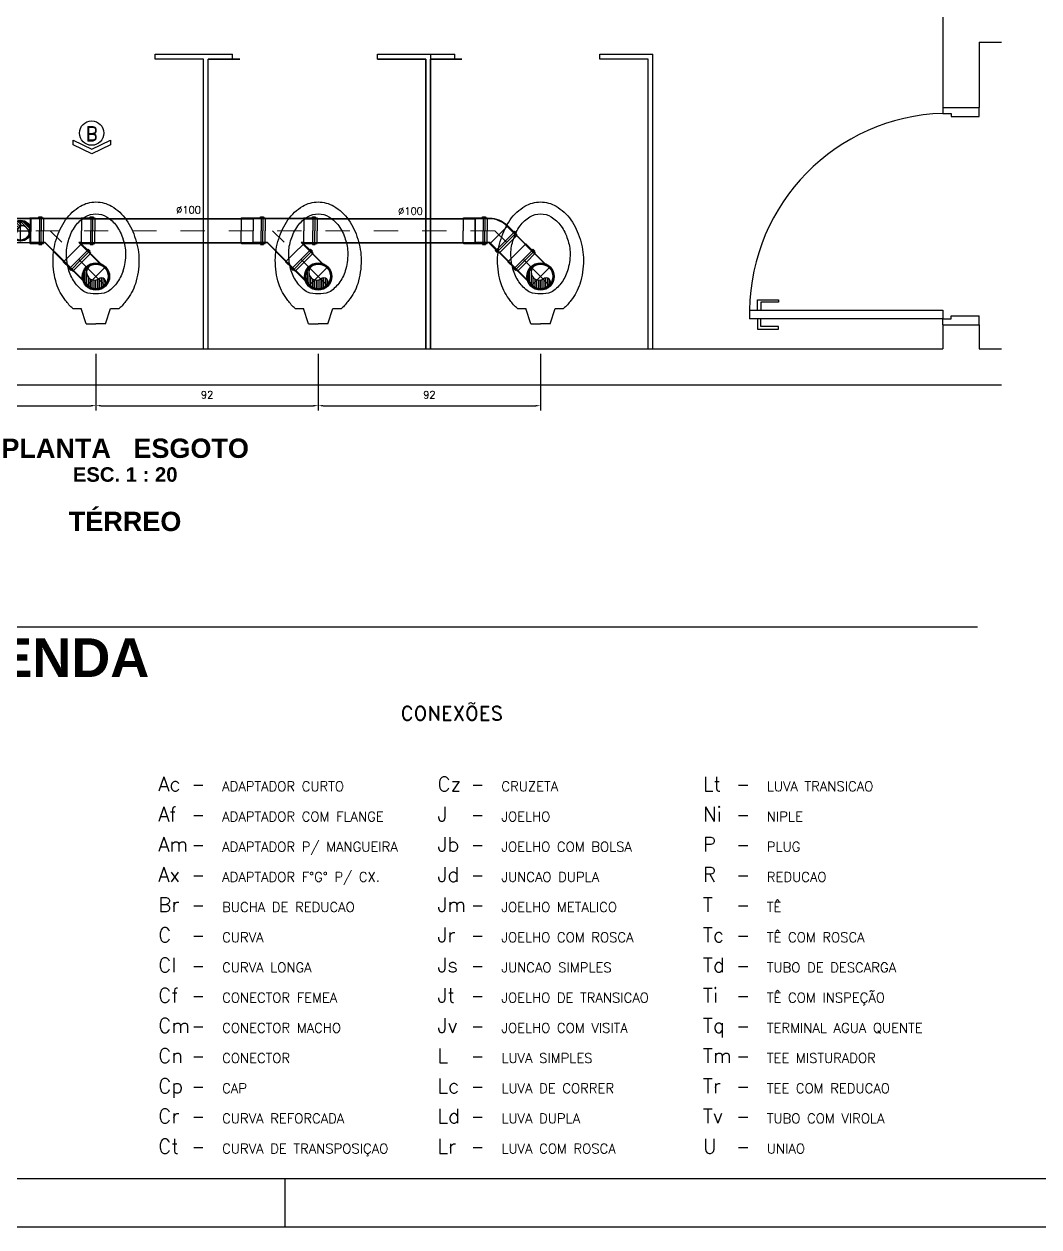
# Model space of a CAD drawing. Header units: millimetres. Extents: x -2485 to 3289, y -257 to 1952.
# Drawn here: x 40.072 to 44.273, y 30.066 to 35.047 of the extents above; entities that cross this region are included whole.
import ezdxf
from ezdxf.enums import TextEntityAlignment as Align

# ---------------------------------------------------------------- set-up
doc = ezdxf.new("R2010")
doc.units = ezdxf.units.MM
doc.header["$LTSCALE"] = 0.3
doc.linetypes.add('CONTINUO', pattern=[0])
doc.linetypes.add('HID', pattern=[0.37, 0.07, -0.1, 0.03, -0.1, 0.07])
for name, color, linetype in [('PAREDE', 7, 'CONTINUO'), ('SAN', 11, 'Continuous'), ('TEX', 11, 'Continuous'), ('TEXTO', 3, 'Continuous'), ('TUB', 1, 'Continuous'), ('VISTAS', 1, 'Continuous')]:
    doc.layers.add(name, color=color, linetype=linetype)
doc.layers.add('PROJETO ESGOTO', color=1, linetype='HID', lineweight=15)
doc.styles.add('ROMAND', font='romand')
doc.styles.add('ROMANS', font='romans.shx', dxfattribs={"height": 0.03})
doc.styles.add('SANSSERIFBOLD', font='sasb____.pfb')
doc.dimstyles.new('20', dxfattribs={"dimtxt": 0.03, "dimasz": 0.02, "dimexe": 0.02, "dimexo": 0.02, "dimgap": 0.03, "dimtad": 1, "dimdec": 3, "dimlfac": 100, "dimdsep": 46, "dimtxsty": 'ROMANS', "dimcen": 0.02, "dimclrd": 11, "dimclre": 11, "dimclrt": 3, "dimadec": 0, "dimazin": 0, "dimtfac": 3.333333, "dimtdec": 3, "dimtix": 1, "dimtmove": 2, "dimatfit": 3, "dimfxl": 0, "dimtolj": 1, "dimarcsym": 0})

# ---------------------------------------------------------------- blocks, each defined once
blk = doc.blocks.new('vs')
at = {"layer": 'SAN'}
for p, q in [((0.1033, 0.04), (0.1669, 0.0608)), ((0.1669, 0.0608), (0.1669, 0.0956)), ((0.1033, 0.04), (0.1033, 0)), ((0.1033, -0.04), (0.1033, 0)), ((0.1033, -0.04), (0.1669, -0.0608)), ((0.1669, -0.0956), (0.1669, -0.0608))]:
    blk.add_line(p, q, dxfattribs=at)
for centre, radius, start, end in [((0.3376, -0.0421), 0.2164, 108.2402, 129.1699), ((0.3668, -0.1583), 0.336, 90.0033, 106.7766), ((0.3667, -0.102), 0.2798, 71.601, 89.9864), ((0.3805, -0.0938), 0.2678, 55.0356, 73.8462), ((0.3142, -0.0363), 0.1977, 124.9644, 138.1402), ((0.3733, -0.0455), 0.1653, 107.7554, 128.0493), ((0.3947, -0.1284), 0.2508, 90, 106.6532), ((0.3946, -0.0506), 0.173, 69.9171, 89.9758), ((0.401, -0.0653), 0.185, 54.1651, 73.3468), ((0.4207, -0.0363), 0.1977, 30.64, 55.0356), ((0.3508, -0.0253), 0.1357, 125.8349, 149.1749), ((0.4299, -0.0253), 0.1357, 30.8251, 54.1651), ((0.482, 0), 0.1264, 0, 30.64), ((0.3797, 0), 0.152, 163.0933, 196.9067), ((0.4772, 0), 0.0821, 327.4372, 32.5628), ((0.482, 0), 0.1264, 329.36, 0), ((0.3508, 0.0253), 0.1357, 210.8251, 234.1651), ((0.4299, 0.0253), 0.1357, 305.8349, 329.1749), ((0.3142, 0.0363), 0.1977, 221.8598, 235.0356), ((0.3733, 0.0455), 0.1653, 231.9507, 252.2446), ((0.401, 0.0653), 0.185, 286.6532, 305.8349), ((0.4207, 0.0363), 0.1977, 304.9644, 329.36), ((0.3376, 0.0421), 0.2164, 230.8301, 251.7598), ((0.3947, 0.1284), 0.2508, 253.3468, 270), ((0.3946, 0.0506), 0.173, 270.0242, 290.0829), ((0.3805, 0.0938), 0.2678, 286.1538, 304.9644), ((0.3668, 0.1583), 0.336, 253.2234, 269.9967), ((0.3667, 0.102), 0.2798, 270.0136, 288.399)]:
    blk.add_arc(centre, radius, start, end, dxfattribs=at)
blk = doc.blocks.new('c90c100t')
at = {"layer": 'TUB', "color": 7}
for p, q in [((0.0199, 0.0246), (-0.006, 0.0504)), ((0.0506, 0.0045), (0.0045, 0.0506)), ((-0.0247, -0.0156), (-0.0499, 0.0095)), ((-0.019, -0.0108), (-0.0476, 0.0178)), ((-0.0157, -0.0035), (-0.0442, 0.025)), ((-0.0136, 0.0051), (-0.0399, 0.0314)), ((-0.0097, 0.0118), (-0.0349, 0.0369)), ((-0.0045, 0.0172), (-0.029, 0.0417)), ((0.0019, 0.0214), (-0.0223, 0.0456)), ((0.0098, 0.0241), (-0.0147, 0.0486)), ((0.0474, 0.0183), (0.0183, 0.0474)), ((-0.0332, -0.0177), (-0.0508, -0.0002))]:
    blk.add_line(p, q, dxfattribs=at)
at = {"layer": 'TUB', "color": 1, "linetype": 'Continuous'}
for p, q in [((0, 0.0566), (0, -0.0566)), ((-0.0566, 0), (0.0566, 0))]:
    blk.add_line(p, q, dxfattribs=at)
at = {"layer": 'TUB', "color": 4}
for p, q in [((0.025, 0.0508), (0.1332, 0.0508)), ((0.0283, 0.049), (0.138, 0.049)), ((0.0283, -0.049), (0.138, -0.049)), ((0.025, -0.0508), (0.1332, -0.0508))]:
    blk.add_line(p, q, dxfattribs=at)
at = {"layer": 'TUB', "color": 3}
for p, q in [((0.138, 0.0497), (0.1332, 0.0508)), ((0.138, 0.0497), (0.138, 0.049)), ((0.138, -0.0497), (0.1332, -0.0508)), ((0.138, -0.0497), (0.138, -0.049))]:
    blk.add_line(p, q, dxfattribs=at)
at = {"layer": 'TUB', "color": 3, "linetype": 'Continuous'}
for p in [(0.138, 0.049), (0.138, -0.049)]:
    blk.add_line(p, (0.138, 0), dxfattribs=at)
at = {"layer": 'TUB', "color": 4}
for radius in [0.0566, 0.0526, 0.0508]:
    blk.add_circle((0, 0), radius, dxfattribs=at)
for centre, radius, start, end in [((-0.0331, 0), 0.0177, 180, 0), ((0.0164, -0.008), 0.0327, 344.7642, 165.8659)]:
    blk.add_arc(centre, radius, start, end, dxfattribs=at)
blk = doc.blocks.new('j45e100d')
at = {"layer": 'TUB', "color": 4}
for p, q in [((0.0211, 0.0508), (0.0229, 0.0526)), ((0.0218, 0.049), (0.0236, 0.0508)), ((0.0229, 0.0526), (0.0594, 0.0526)), ((0.0236, 0.0508), (0.0612, 0.0508)), ((0.0594, 0.0566), (0.071, 0.0566)), ((0.0594, 0.0526), (0.0594, 0.0566)), ((0.0612, 0.0508), (0.0612, 0.0548)), ((0.0612, 0.0548), (0.0692, 0.0548)), ((0.0692, 0.0548), (0.0692, 0.0508)), ((0.0692, 0.0508), (0.0786, 0.0508)), ((0.071, 0.0566), (0.071, 0.0526)), ((0.071, 0.0526), (0.0786, 0.0526)), ((-0.0495, 0.0198), (-0.092, -0.0227)), ((-0.0508, 0.021), (-0.0898, -0.018)), ((0.0211, -0.0482), (-0.0227, -0.092)), ((0.0211, -0.0482), (0.0236, -0.0508)), ((0.021, -0.0508), (-0.018, -0.0898)), ((0.0211, -0.0508), (0.0229, -0.0526)), ((0.0229, -0.0526), (0.0594, -0.0526)), ((0.0236, -0.0508), (0.0612, -0.0508)), ((0.0594, -0.0526), (0.0594, -0.0566)), ((0.0594, -0.0566), (0.071, -0.0566)), ((0.0612, -0.0508), (0.0612, -0.0548)), ((0.0612, -0.0548), (0.0692, -0.0548)), ((0.0692, -0.0548), (0.0692, -0.0508)), ((0.0692, -0.0508), (0.0786, -0.0508)), ((0.071, -0.0566), (0.071, -0.0526)), ((0.071, -0.0526), (0.0786, -0.0526))]:
    blk.add_line(p, q, dxfattribs=at)
at = {"layer": 'TUB', "color": 3}
for p, q in [((0.0236, 0.0508), (0.0236, 0)), ((0.0612, 0.0508), (0.0612, 0)), ((0.0692, 0.0508), (0.0692, 0)), ((0.0786, 0.0526), (0.0786, 0)), ((0.0612, -0.0508), (0.0612, 0)), ((0.0692, -0.0508), (0.0692, 0)), ((-0.0924, -0.0222), (-0.0898, -0.018)), ((-0.0924, -0.0222), (-0.092, -0.0227)), ((0.0236, -0.0508), (0.0236, 0)), ((0.0786, -0.0526), (0.0786, 0)), ((-0.0222, -0.0924), (-0.0227, -0.092)), ((-0.0222, -0.0924), (-0.018, -0.0898))]:
    blk.add_line(p, q, dxfattribs=at)
at = {"layer": 'TUB', "color": 3, "linetype": 'Continuous'}
for q in [(-0.092, -0.0227), (-0.0227, -0.092)]:
    blk.add_line((-0.0573, -0.0573), q, dxfattribs=at)
at = {"layer": 'TUB', "color": 4}
for radius, start in [(0.1016, 89.9693), (0.0998, 89.5425)]:
    blk.add_arc((0.021, -0.0508), radius, start, 135, dxfattribs=at)
blk = doc.blocks.new('JS100D')
at = {"layer": 'TUB', "color": 3}
for p, q in [((-0.08, 0.049), (-0.0779, 0.0508)), ((0.13, 0.0508), (0.13, 0)), ((0.1676, 0.0508), (0.1676, 0)), ((0.1756, 0.0508), (0.1756, 0)), ((0.185, 0.0526), (0.185, 0)), ((0.13, -0.0508), (0.13, 0)), ((0.1676, -0.0508), (0.1676, 0)), ((0.1756, -0.0508), (0.1756, 0)), ((0.185, -0.0526), (0.185, 0)), ((-0.08, -0.049), (-0.0779, -0.0508)), ((0.056, -0.1278), (0.0919, -0.0919)), ((0.1278, -0.056), (0.0919, -0.0919)), ((0.1544, -0.0826), (0.1185, -0.1185)), ((0.1601, -0.0882), (0.1242, -0.1242)), ((0.168, -0.0936), (0.1308, -0.1308)), ((0.0826, -0.1544), (0.1185, -0.1185)), ((0.0882, -0.1601), (0.1242, -0.1242)), ((0.0936, -0.168), (0.1308, -0.1308))]:
    blk.add_line(p, q, dxfattribs=at)
at = {"layer": 'TUB', "color": 4}
for p, q in [((0, 0.0508), (-0.0779, 0.0508)), ((0.1275, 0.0508), (0, 0.0508)), ((0.1275, 0.0508), (0.1293, 0.0526)), ((0.1282, 0.049), (0.13, 0.0508)), ((0.1293, 0.0526), (0.1658, 0.0526)), ((0.13, 0.0508), (0.1676, 0.0508)), ((0.1658, 0.0566), (0.1774, 0.0566)), ((0.1658, 0.0526), (0.1658, 0.0566)), ((0.1676, 0.0508), (0.1676, 0.0548)), ((0.1676, 0.0548), (0.1756, 0.0548)), ((0.1756, 0.0548), (0.1756, 0.0508)), ((0.1756, 0.0508), (0.185, 0.0508)), ((0.1774, 0.0566), (0.1774, 0.0526)), ((0.1774, 0.0526), (0.185, 0.0526)), ((0, 0.049), (-0.08, 0.049)), ((0.1282, 0.049), (0, 0.049)), ((-0.0203, -0.049), (-0.08, -0.049)), ((-0.0203, -0.049), (0.056, -0.1253)), ((0.1183, -0.049), (0.1253, -0.056)), ((0.1282, -0.049), (0.1183, -0.049)), ((0.1282, -0.049), (0.13, -0.0508)), ((-0.021, -0.0508), (-0.0779, -0.0508)), ((-0.021, -0.0508), (0.0542, -0.126)), ((0.1226, -0.0508), (0.126, -0.0542)), ((0.1275, -0.0508), (0.1226, -0.0508)), ((0.1253, -0.056), (0.1278, -0.056)), ((0.126, -0.0542), (0.1286, -0.0542)), ((0.1275, -0.0508), (0.1293, -0.0526)), ((0.1278, -0.056), (0.1544, -0.0826)), ((0.1286, -0.0542), (0.1544, -0.08)), ((0.1293, -0.0526), (0.1658, -0.0526)), ((0.13, -0.0508), (0.1676, -0.0508)), ((0.1544, -0.08), (0.1573, -0.0772)), ((0.1544, -0.0826), (0.1573, -0.0798)), ((0.1573, -0.0772), (0.1655, -0.0854)), ((0.1573, -0.0798), (0.1629, -0.0854)), ((0.1629, -0.0854), (0.1601, -0.0882)), ((0.1601, -0.0882), (0.1667, -0.0949)), ((0.1655, -0.0854), (0.1626, -0.0882)), ((0.1626, -0.0882), (0.168, -0.0936)), ((0.1658, -0.0526), (0.1658, -0.0566)), ((0.1658, -0.0566), (0.1774, -0.0566)), ((0.1676, -0.0508), (0.1676, -0.0548)), ((0.1676, -0.0548), (0.1756, -0.0548)), ((0.1756, -0.0548), (0.1756, -0.0508)), ((0.1756, -0.0508), (0.185, -0.0508)), ((0.1774, -0.0566), (0.1774, -0.0526)), ((0.1774, -0.0526), (0.185, -0.0526)), ((0.0542, -0.126), (0.0542, -0.1286)), ((0.0542, -0.1286), (0.08, -0.1544)), ((0.056, -0.1253), (0.056, -0.1278)), ((0.056, -0.1278), (0.0826, -0.1544)), ((0.08, -0.1544), (0.0772, -0.1573)), ((0.0772, -0.1573), (0.0854, -0.1655)), ((0.0826, -0.1544), (0.0798, -0.1573)), ((0.0798, -0.1573), (0.0854, -0.1629)), ((0.0854, -0.1629), (0.0882, -0.1601)), ((0.0854, -0.1655), (0.0882, -0.1626)), ((0.0882, -0.1601), (0.0949, -0.1667)), ((0.0882, -0.1626), (0.0936, -0.168))]:
    blk.add_line(p, q, dxfattribs=at)
at = {"layer": 'TUB', "color": 3, "linetype": 'Continuous'}
for p in [(-0.08, 0.049), (-0.08, -0.049)]:
    blk.add_line(p, (-0.08, 0), dxfattribs=at)
blk = doc.blocks.new('l100')
at = {"layer": 'TUB', "color": 4}
for p, q in [((-0.049, 0.0518), (-0.0475, 0.0526)), ((0, 0.0508), (-0.049, 0.0508)), ((-0.0475, 0.0526), (0.0308, 0.0526)), ((0, 0.0508), (0.0326, 0.0508)), ((0.0308, 0.0566), (0.0424, 0.0566)), ((0.0308, 0.0526), (0.0308, 0.0566)), ((0.0326, 0.0548), (0.0406, 0.0548)), ((0.0326, 0.0508), (0.0326, 0.0548)), ((0.0406, 0.0548), (0.0406, 0.0508)), ((0.0406, 0.0508), (0.05, 0.0508)), ((0.0424, 0.0566), (0.0424, 0.0526)), ((0.0424, 0.0526), (0.05, 0.0526)), ((0, -0.0508), (-0.049, -0.0508)), ((-0.049, -0.0518), (-0.0475, -0.0526)), ((-0.0475, -0.0526), (0.0308, -0.0526)), ((0, -0.0508), (0.0326, -0.0508)), ((0.0308, -0.0526), (0.0308, -0.0566)), ((0.0308, -0.0566), (0.0424, -0.0566)), ((0.0326, -0.0508), (0.0326, -0.0548)), ((0.0326, -0.0548), (0.0406, -0.0548)), ((0.0406, -0.0508), (0.05, -0.0508)), ((0.0406, -0.0548), (0.0406, -0.0508)), ((0.0424, -0.0526), (0.05, -0.0526)), ((0.0424, -0.0566), (0.0424, -0.0526))]:
    blk.add_line(p, q, dxfattribs=at)
at = {"layer": 'TUB', "color": 3}
for p, q in [((-0.049, 0.0518), (-0.049, 0)), ((0, 0.0508), (0, 0)), ((0.0326, 0.0508), (0.0326, 0)), ((0.0406, 0.0508), (0.0406, 0)), ((0.05, 0.0526), (0.05, 0)), ((-0.049, -0.0518), (-0.049, 0)), ((0, -0.0508), (0, 0)), ((0.0326, -0.0508), (0.0326, 0)), ((0.0406, -0.0508), (0.0406, 0)), ((0.05, -0.0526), (0.05, 0))]:
    blk.add_line(p, q, dxfattribs=at)
blk = doc.blocks.new('TS100X75T')
at = {"layer": 'TUB', "color": 3}
for p, q in [((0, 0.0497), (0.0048, 0.0508)), ((0.158, 0.0508), (0.158, 0.0144)), ((0.1956, 0.0508), (0.1956, 0)), ((0.2036, 0.0508), (0.2036, 0)), ((0.213, 0.0526), (0.213, 0)), ((0, 0.0497), (0, 0.049)), ((0.158, 0.0377), (0.158, 0.0144)), ((0.2036, -0.0508), (0.2036, 0)), ((0, -0.0497), (0, -0.049)), ((0, -0.0497), (0.0048, -0.0508)), ((0.158, -0.0508), (0.158, -0.0144)), ((0.158, -0.0378), (0.158, -0.0144)), ((0.1956, -0.0508), (0.1956, 0)), ((0.213, -0.0526), (0.213, 0))]:
    blk.add_line(p, q, dxfattribs=at)
at = {"layer": 'TUB', "color": 4}
for p, q in [((0.1555, 0.0508), (0.0048, 0.0508)), ((0.1555, 0.0508), (0.1573, 0.0526)), ((0.1562, 0.049), (0.158, 0.0508)), ((0.1573, 0.0526), (0.1938, 0.0526)), ((0.158, 0.0508), (0.1956, 0.0508)), ((0.1938, 0.0566), (0.2054, 0.0566)), ((0.1938, 0.0526), (0.1938, 0.0566)), ((0.1956, 0.0548), (0.2036, 0.0548)), ((0.1956, 0.0508), (0.1956, 0.0548)), ((0.2036, 0.0548), (0.2036, 0.0508)), ((0.2036, 0.0508), (0.213, 0.0508)), ((0.2054, 0.0566), (0.2054, 0.0526)), ((0.2054, 0.0526), (0.213, 0.0526)), ((0.1562, 0.049), (0, 0.049)), ((0, -0.049), (0.1562, -0.049)), ((0.1562, -0.049), (0.158, -0.0508)), ((0.1555, -0.0508), (0.0048, -0.0508)), ((0.1555, -0.0508), (0.1573, -0.0526)), ((0.1573, -0.0526), (0.1938, -0.0526)), ((0.158, -0.0508), (0.1956, -0.0508)), ((0.1938, -0.0526), (0.1938, -0.0566)), ((0.1938, -0.0566), (0.2054, -0.0566)), ((0.1956, -0.0508), (0.1956, -0.0548)), ((0.1956, -0.0548), (0.2036, -0.0548)), ((0.2036, -0.0548), (0.2036, -0.0508)), ((0.2036, -0.0508), (0.213, -0.0508)), ((0.2054, -0.0566), (0.2054, -0.0526)), ((0.2054, -0.0526), (0.213, -0.0526))]:
    blk.add_line(p, q, dxfattribs=at)
at = {"layer": 'TUB', "color": 3, "linetype": 'Continuous'}
for q in [(0, 0.049), (0, -0.049)]:
    blk.add_line((0, 0), q, dxfattribs=at)
at = {"layer": 'TUB', "color": 7}
for p, q in [((0.0805, 0), (0.0783, 0.0021)), ((0.0911, 0), (0.0799, 0.0112)), ((0.1017, 0), (0.083, 0.0186)), ((0.106, 0.0063), (0.0873, 0.0249)), ((0.1098, 0.0131), (0.0927, 0.0302)), ((0.1156, 0.0179), (0.0991, 0.0344)), ((0.117, 0.0271), (0.1067, 0.0374)), ((0.117, 0.0377), (0.116, 0.0387)), ((0.1379, 0.0168), (0.117, 0.0377)), ((0.1236, 0.0205), (0.117, 0.0271)), ((0.1541, 0.0112), (0.1282, 0.0371)), ((0.1547, 0), (0.1492, 0.0055)), ((0.0937, -0.0132), (0.0805, 0)), ((0.1008, -0.0098), (0.0911, 0)), ((0.1047, -0.003), (0.1017, 0)), ((0.1557, -0.001), (0.1547, 0))]:
    blk.add_line(p, q, dxfattribs=at)
at = {"layer": 'TUB', "color": 1, "linetype": 'Continuous'}
for p, q in [((0.117, -0.0442), (0.117, 0.0441)), ((0.0729, 0), (0.1612, 0))]:
    blk.add_line(p, q, dxfattribs=at)
at = {"layer": 'TUB', "color": 4}
for radius in [0.0435, 0.0394, 0.0387]:
    blk.add_circle((0.117, 0), radius, dxfattribs=at)
for centre, radius, start, end in [((0.1256, 0), 0.0206, 68.9015, 180), ((0.1213, -0.0111), 0.0324, 357.8255, 68.9015), ((0.0917, 0), 0.0134, 180, 0)]:
    blk.add_arc(centre, radius, start, end, dxfattribs=at)
blk = doc.blocks.new('PE')
at = {"layer": 'TEX', "color": 9, "linetype": 'Continuous', "style": 'SANSSERIFBOLD'}
blk.add_text('PLANTA   ESGOTO', height=0.08, dxfattribs=at).set_placement((-0.0178, 0.1183), align=Align.CENTER)
at = {"layer": 'TEX', "color": 3, "linetype": 'Continuous', "style": 'SANSSERIFBOLD'}
blk.add_text('ESC. 1 : 20', height=0.06, dxfattribs=at).set_placement((-0.0178, 0.0196), align=Align.CENTER)
blk = doc.blocks.new('*D109')
at = {"layer": 'TEXTO', "color": 11, "lineweight": -2}
for p, q in [((40.3698, 33.6817), (40.3698, 33.4466)), ((39.4698, 33.4666), (40.3498, 33.4666))]:
    blk.add_line(p, q, dxfattribs=at)
at = {"layer": 'TEXTO', "color": 11}
for points in [[(39.4698, 33.4699), (39.4698, 33.4632), (39.4498, 33.4666)], [(40.3498, 33.4699), (40.3498, 33.4632), (40.3698, 33.4666)]]:
    blk.add_solid(points, dxfattribs=at)
at = {"layer": 'TEXTO', "color": 3, "insert": (39.9098, 33.5116), "char_height": 0.03, "attachment_point": 5, "style": 'ROMANS'}
blk.add_mtext('\\A1;92', dxfattribs=at)
blk = doc.blocks.new('*D110')
at = {"layer": 'TEXTO', "color": 11, "lineweight": -2}
for p, q in [((41.2898, 33.6817), (41.2898, 33.4466)), ((40.3898, 33.4666), (41.2698, 33.4666))]:
    blk.add_line(p, q, dxfattribs=at)
at = {"layer": 'TEXTO', "color": 11}
for points in [[(40.3898, 33.4699), (40.3898, 33.4632), (40.3698, 33.4666)], [(41.2698, 33.4699), (41.2698, 33.4632), (41.2898, 33.4666)]]:
    blk.add_solid(points, dxfattribs=at)
at = {"layer": 'TEXTO', "color": 3, "insert": (40.8298, 33.5116), "char_height": 0.03, "attachment_point": 5, "style": 'ROMANS'}
blk.add_mtext('\\A1;92', dxfattribs=at)
blk = doc.blocks.new('*D111')
at = {"layer": 'TEXTO', "color": 11, "lineweight": -2}
for p, q in [((42.2098, 33.6817), (42.2098, 33.4466)), ((41.3098, 33.4666), (42.1898, 33.4666))]:
    blk.add_line(p, q, dxfattribs=at)
at = {"layer": 'TEXTO', "color": 11}
for points in [[(41.3098, 33.4699), (41.3098, 33.4632), (41.2898, 33.4666)], [(42.1898, 33.4699), (42.1898, 33.4632), (42.2098, 33.4666)]]:
    blk.add_solid(points, dxfattribs=at)
at = {"layer": 'TEXTO', "color": 3, "insert": (41.7498, 33.5116), "char_height": 0.03, "attachment_point": 5, "style": 'ROMANS'}
blk.add_mtext('\\A1;92', dxfattribs=at)
blk = doc.blocks.new('100')
at = {"layer": 'TEX', "color": 9, "style": 'ROMANS'}
blk.add_text('%%c100', height=0.03, dxfattribs=at).set_placement((0, 0))
blk = doc.blocks.new('IND4')
at = {"layer": 'TEX', "color": 5}
blk.add_lwpolyline([(0.0006, -0.0672), (0.0778, -0.0286), (0.0778, -0.0479), (0.0006, -0.0865), (-0.0767, -0.0479), (-0.0767, -0.0286)], close=True, dxfattribs=at)
blk.add_circle((0, 0), 0.0503, dxfattribs=at)
at = {"layer": 'TEX', "style": 'ROMAND'}
blk.add_attdef('LETRA', text='', height=0.06, dxfattribs=at).set_placement((0, -0.0328), align=Align.CENTER)
blk = doc.blocks.new('LEGENDA')
at = {"color": 8}
blk.add_line((-0.014, 2.7852), (7.986, 2.7852), dxfattribs=at)
at = {"layer": 'TEX', "color": 10}
for p, q in [((0.3069, 2.129), (0.3444, 2.129)), ((1.6116, 2.129), (1.649, 2.129)), ((2.9391, 2.129), (2.9765, 2.129)), ((4.7433, 2.129), (4.7807, 2.129)), ((5.8992, 2.129), (5.9366, 2.129)), ((6.9978, 2.129), (7.0352, 2.129)), ((0.3069, 2.004), (0.3444, 2.004)), ((1.6116, 2.004), (1.649, 2.004)), ((2.9391, 2.004), (2.9765, 2.004)), ((4.7433, 2.004), (4.7807, 2.004)), ((5.8992, 2.004), (5.9366, 2.004)), ((6.9978, 2.004), (7.0352, 2.004)), ((0.3069, 1.879), (0.3444, 1.879)), ((1.6116, 1.879), (1.649, 1.879)), ((2.9391, 1.879), (2.9765, 1.879)), ((4.7433, 1.879), (4.7807, 1.879)), ((5.8992, 1.879), (5.9366, 1.879)), ((6.9978, 1.879), (7.0352, 1.879)), ((0.3069, 1.754), (0.3444, 1.754)), ((1.6116, 1.754), (1.649, 1.754)), ((2.9391, 1.754), (2.9765, 1.754)), ((4.7433, 1.754), (4.7807, 1.754)), ((5.8992, 1.754), (5.9366, 1.754)), ((6.9978, 1.754), (7.0352, 1.754)), ((0.3069, 1.629), (0.3444, 1.629)), ((1.6116, 1.629), (1.649, 1.629)), ((2.9391, 1.629), (2.9765, 1.629)), ((4.7433, 1.629), (4.7807, 1.629)), ((5.8992, 1.629), (5.9366, 1.629)), ((6.9978, 1.629), (7.0352, 1.629)), ((0.3069, 1.504), (0.3444, 1.504)), ((1.6116, 1.504), (1.649, 1.504)), ((2.9391, 1.504), (2.9765, 1.504)), ((4.7433, 1.504), (4.7807, 1.504)), ((5.8992, 1.504), (5.9366, 1.504)), ((6.9978, 1.504), (7.0352, 1.504)), ((0.3069, 1.379), (0.3444, 1.379)), ((1.6116, 1.379), (1.649, 1.379)), ((2.9391, 1.379), (2.9765, 1.379)), ((4.7433, 1.379), (4.7807, 1.379)), ((5.8992, 1.379), (5.9366, 1.379)), ((6.9978, 1.379), (7.0352, 1.379)), ((0.3069, 1.254), (0.3444, 1.254)), ((1.6116, 1.254), (1.649, 1.254)), ((2.9391, 1.254), (2.9765, 1.254)), ((4.7433, 1.254), (4.7807, 1.254)), ((4.7433, 1.254), (4.7807, 1.254)), ((5.8992, 1.254), (5.9366, 1.254)), ((6.9978, 1.254), (7.0352, 1.254)), ((0.3069, 1.129), (0.3444, 1.129)), ((0.3069, 1.129), (0.3444, 1.129)), ((1.6116, 1.129), (1.649, 1.129)), ((1.6116, 1.129), (1.649, 1.129)), ((2.9391, 1.129), (2.9765, 1.129)), ((4.7433, 1.129), (4.7807, 1.129)), ((5.8992, 1.129), (5.9366, 1.129)), ((6.9978, 1.129), (7.0352, 1.129)), ((0.3069, 1.004), (0.3444, 1.004)), ((1.6116, 1.004), (1.649, 1.004)), ((2.9391, 1.004), (2.9765, 1.004)), ((4.7433, 1.004), (4.7807, 1.004)), ((5.8992, 1.004), (5.9366, 1.004)), ((6.9978, 1.004), (7.0352, 1.004)), ((0.3069, 0.879), (0.3444, 0.879)), ((1.6116, 0.879), (1.649, 0.879)), ((2.9391, 0.879), (2.9765, 0.879)), ((4.7433, 0.879), (4.7807, 0.879)), ((5.8992, 0.879), (5.9366, 0.879)), ((6.9978, 0.879), (7.0352, 0.879)), ((0.3069, 0.754), (0.3444, 0.754)), ((1.6116, 0.754), (1.649, 0.754)), ((2.9391, 0.754), (2.9765, 0.754)), ((2.9391, 0.754), (2.9765, 0.754)), ((4.7433, 0.754), (4.7807, 0.754)), ((5.8992, 0.754), (5.9366, 0.754)), ((6.9978, 0.754), (7.0352, 0.754)), ((0.3069, 0.629), (0.3444, 0.629)), ((4.7433, 0.629), (4.7807, 0.629)), ((5.8992, 0.629), (5.9366, 0.629)), ((6.9978, 0.629), (7.0352, 0.629))]:
    blk.add_line(p, q, dxfattribs=at)
at = {"layer": 'TEX', "color": 9}
blk.add_line((0, 0.5), (8, 0.5), dxfattribs=at)
at = {"color": 13, "style": 'SANSSERIFBOLD'}
blk.add_text('LEGENDA', height=0.16, dxfattribs=at).set_placement((4.012, 2.5773), align=Align.CENTER)
at = {"layer": 'TEX', "color": 13, "style": 'ROMAND'}
for s, p in [('APARELHOS E PECAS', (1.57, 2.3968)), ('CONEXÕES', (5.5983, 2.3968))]:
    blk.add_text(s, height=0.06, dxfattribs=at).set_placement(p)
at = {"layer": 'TEX', "color": 9}
for s, height, style, p in [('AC', 0.06, 'ROMAND', (0.1591, 2.1043)), ('AQUECEDOR CENTRAL', 0.04, 'ROMANS', (0.4237, 2.1043)), ('CV', 0.06, 'ROMAND', (1.4637, 2.1043)), ('COLUNA DE VENTILACAO', 0.04, 'ROMANS', (1.7283, 2.1043)), ('RG', 0.06, 'ROMAND', (2.7912, 2.1043)), ('REGISTRO DE GAVETA', 0.04, 'ROMANS', (3.0559, 2.1043)), ('Ac', 0.06, 'ROMANS', (4.5954, 2.1043)), ('ADAPTADOR CURTO', 0.04, 'ROMANS', (4.8601, 2.1043)), ('Cz', 0.06, 'ROMANS', (5.7513, 2.1043)), ('CRUZETA', 0.04, 'ROMANS', (6.0159, 2.1043)), ('Lt', 0.06, 'ROMANS', (6.8499, 2.1043)), ('LUVA TRANSICAO', 0.04, 'ROMANS', (7.1146, 2.1043)), ('Ni', 0.06, 'ROMANS', (6.8499, 1.9793)), ('AF', 0.06, 'ROMAND', (0.1591, 1.9793)), ('COLUNA DE AGUA FRIA', 0.04, 'ROMANS', (0.4237, 1.9793)), ('DH', 0.06, 'ROMAND', (1.4637, 1.9793)), ('DUCHA MANUAL', 0.04, 'ROMANS', (1.7283, 1.9793)), ('RP', 0.06, 'ROMAND', (2.7912, 1.9793)), ('REGISTRO DE PRESSAO', 0.04, 'ROMANS', (3.0559, 1.9793)), ('Af', 0.06, 'ROMANS', (4.5954, 1.9793)), ('ADAPTADOR COM FLANGE', 0.04, 'ROMANS', (4.8601, 1.9793)), ('J', 0.06, 'ROMANS', (5.7513, 1.9793)), ('JOELHO', 0.04, 'ROMANS', (6.0159, 1.9793)), ('NIPLE', 0.04, 'ROMANS', (7.1146, 1.9793)), ('AP', 0.06, 'ROMAND', (0.1591, 1.8543)), ('TUBO DE QUEDA PLUVIAL', 0.04, 'ROMANS', (0.4237, 1.8543)), ('FI', 0.06, 'ROMAND', (1.4637, 1.8543)), ('FILTRO', 0.04, 'ROMANS', (1.7283, 1.8543)), ('RS', 0.06, 'ROMAND', (2.7912, 1.8543)), ('RALO SIFONADO', 0.04, 'ROMANS', (3.0559, 1.8543)), ('Am', 0.06, 'ROMANS', (4.5954, 1.8543)), ('ADAPTADOR P/ MANGUEIRA', 0.04, 'ROMANS', (4.8601, 1.8543)), ('Jb', 0.06, 'ROMANS', (5.7513, 1.8543)), ('JOELHO COM BOLSA', 0.04, 'ROMANS', (6.0159, 1.8543)), ('P', 0.06, 'ROMANS', (6.8499, 1.8543)), ('PLUG', 0.04, 'ROMANS', (7.1146, 1.8543)), ('AQ', 0.06, 'ROMAND', (0.1591, 1.7293)), ('COLUNA DE AGUA QUENTE', 0.04, 'ROMANS', (0.4237, 1.7293)), ('FP', 0.06, 'ROMAND', (1.4637, 1.7293)), ('FILTRO PISCINA', 0.04, 'ROMANS', (1.7283, 1.7293)), ('TB', 0.06, 'ROMAND', (2.7912, 1.7293)), ('TORNEIRA DE BOIA', 0.04, 'ROMANS', (3.0559, 1.7293)), ('Ax', 0.06, 'ROMANS', (4.5954, 1.7293)), ('ADAPTADOR F%%DG%%D P/ CX.', 0.04, 'ROMANS', (4.8601, 1.7293)), ('Jd', 0.06, 'ROMANS', (5.7513, 1.7293)), ('JUNCAO DUPLA', 0.04, 'ROMANS', (6.0159, 1.7293)), ('R', 0.06, 'ROMANS', (6.8499, 1.7293)), ('REDUCAO', 0.04, 'ROMANS', (7.1146, 1.7293)), ('BD', 0.06, 'ROMAND', (0.1591, 1.6043)), ('BIDE', 0.04, 'ROMANS', (0.4237, 1.6043)), ('LV', 0.06, 'ROMAND', (1.4637, 1.6043)), ('LAVATORIO', 0.04, 'ROMANS', (1.7283, 1.6043)), ('TE', 0.06, 'ROMAND', (2.7912, 1.6043)), ('TANQUE DE LAVAR ELETRICO', 0.04, 'ROMANS', (3.0559, 1.6043)), ('Br', 0.06, 'ROMANS', (4.5954, 1.6043)), ('BUCHA DE REDUCAO', 0.04, 'ROMANS', (4.8601, 1.6043)), ('Jm', 0.06, 'ROMANS', (5.7513, 1.6043)), ('JOELHO METALICO', 0.04, 'ROMANS', (6.0159, 1.6043)), ('T', 0.06, 'ROMANS', (6.8499, 1.6043)), ('TÊ', 0.04, 'ROMANS', (7.1146, 1.6043)), ('BH', 0.06, 'ROMAND', (0.1591, 1.4793)), ('BANHEIRA', 0.04, 'ROMANS', (0.4237, 1.4793)), ('MI', 0.06, 'ROMAND', (1.4637, 1.4793)), ('MICTORIO', 0.04, 'ROMANS', (1.7283, 1.4793)), ('TG', 0.06, 'ROMAND', (2.7912, 1.4793)), ('TUBO DE QUEDA GORDURA', 0.04, 'ROMANS', (3.0559, 1.4793)), ('C', 0.06, 'ROMANS', (4.5954, 1.4793)), ('CURVA', 0.04, 'ROMANS', (4.8601, 1.4793)), ('Jr', 0.06, 'ROMANS', (5.7513, 1.4793)), ('JOELHO COM ROSCA', 0.04, 'ROMANS', (6.0159, 1.4793)), ('Tc', 0.06, 'ROMANS', (6.8499, 1.4793)), ('TÊ COM ROSCA', 0.04, 'ROMANS', (7.1146, 1.4793)), ('CA', 0.06, 'ROMAND', (0.1591, 1.3543)), ('ML', 0.06, 'ROMAND', (1.4637, 1.3543)), ('TJ', 0.06, 'ROMAND', (2.7912, 1.3543)), ('Cl', 0.06, 'ROMANS', (4.5954, 1.3543)), ('Js', 0.06, 'ROMANS', (5.7513, 1.3543)), ('Td', 0.06, 'ROMANS', (6.8499, 1.3543)), ('CAIXA DE AREIA', 0.04, 'ROMANS', (0.4237, 1.3543)), ('MAQUINA LAVAR LOUCA', 0.04, 'ROMANS', (1.7283, 1.3543)), ('TORNEIRA TIPO JARDIM', 0.04, 'ROMANS', (3.0559, 1.3543)), ('CURVA LONGA', 0.04, 'ROMANS', (4.8601, 1.3543)), ('JUNCAO SIMPLES', 0.04, 'ROMANS', (6.0159, 1.3543)), ('TUBO DE DESCARGA', 0.04, 'ROMANS', (7.1146, 1.3543)), ('CD', 0.06, 'ROMAND', (0.1591, 1.2293)), ('CAIXA DE DESCARGA', 0.04, 'ROMANS', (0.4237, 1.2293)), ('MR', 0.06, 'ROMAND', (1.4637, 1.2293)), ('MAQUINA LAVAR ROUPA', 0.04, 'ROMANS', (1.7283, 1.2293)), ('TQ', 0.06, 'ROMAND', (2.7912, 1.2293)), ('TUBO DE QUEDA ESGOTO', 0.04, 'ROMANS', (3.0559, 1.2293)), ('Cf', 0.06, 'ROMANS', (4.5954, 1.2293)), ('CONECTOR FEMEA', 0.04, 'ROMANS', (4.8601, 1.2293)), ('Jt', 0.06, 'ROMANS', (5.7513, 1.2293)), ('JOELHO DE TRANSICAO', 0.04, 'ROMANS', (6.0159, 1.2293)), ('Ti', 0.06, 'ROMANS', (6.8499, 1.2293)), ('TÊ COM INSPEÇÃO', 0.04, 'ROMANS', (7.1146, 1.2293)), ('CE', 0.06, 'ROMAND', (0.1591, 1.1043)), ('PI', 0.06, 'ROMAND', (1.4637, 1.1043)), ('Tq', 0.06, 'ROMAND', (2.7912, 1.1043)), ('Cm', 0.06, 'ROMANS', (4.5954, 1.1043)), ('Jv', 0.06, 'ROMANS', (5.7513, 1.1043)), ('Tq', 0.06, 'ROMANS', (6.8499, 1.1043)), ('CAIXA PASSAGEM ESGOTO', 0.04, 'ROMANS', (0.4237, 1.1043)), ('PIA COZINHA', 0.04, 'ROMANS', (1.7283, 1.1043)), ('TANQUE', 0.04, 'ROMANS', (3.0559, 1.1043)), ('CONECTOR MACHO', 0.04, 'ROMANS', (4.8601, 1.1043)), ('JOELHO COM VISITA', 0.04, 'ROMANS', (6.0159, 1.1043)), ('TERMINAL AGUA QUENTE', 0.04, 'ROMANS', (7.1146, 1.1043)), ('CG', 0.06, 'ROMAND', (0.1591, 0.9793)), ('CAIXA GORDURA', 0.04, 'ROMANS', (0.4237, 0.9793)), ('PV', 0.06, 'ROMAND', (1.4637, 0.9793)), ('POCO VISITA', 0.04, 'ROMANS', (1.7283, 0.9793)), ('VD', 0.06, 'ROMAND', (2.7912, 0.9793)), ('VALVULA DE DESCARGA', 0.04, 'ROMANS', (3.0559, 0.9793)), ('Cn', 0.06, 'ROMANS', (4.5954, 0.9793)), ('CONECTOR', 0.04, 'ROMANS', (4.8601, 0.9793)), ('L', 0.06, 'ROMANS', (5.7513, 0.9793)), ('LUVA SIMPLES', 0.04, 'ROMANS', (6.0159, 0.9793)), ('Tm', 0.06, 'ROMANS', (6.8499, 0.9793)), ('TEE MISTURADOR', 0.04, 'ROMANS', (7.1146, 0.9793)), ('CH', 0.06, 'ROMAND', (0.1591, 0.8543)), ('RC', 0.06, 'ROMAND', (1.4637, 0.8543)), ('VP', 0.06, 'ROMAND', (2.7912, 0.8543)), ('Cp', 0.06, 'ROMANS', (4.5954, 0.8543)), ('Lc', 0.06, 'ROMANS', (5.7513, 0.8543)), ('Tr', 0.06, 'ROMANS', (6.8499, 0.8543)), ('CHUVEIRO', 0.04, 'ROMANS', (0.4237, 0.8543)), ('RALO SECO', 0.04, 'ROMANS', (1.7283, 0.8543)), ('VENTILACAO PRIMARIA', 0.04, 'ROMANS', (3.0559, 0.8543)), ('CAP', 0.04, 'ROMANS', (4.8601, 0.8543)), ('LUVA DE CORRER', 0.04, 'ROMANS', (6.0159, 0.8543)), ('TEE COM REDUCAO', 0.04, 'ROMANS', (7.1146, 0.8543)), ('CP', 0.06, 'ROMAND', (0.1591, 0.7293)), ('CAIXA PASSAGEM PLUVIAL', 0.04, 'ROMANS', (0.4237, 0.7293)), ('RE', 0.06, 'ROMAND', (1.4637, 0.7293)), ('REGISTRO DE ESFERA', 0.04, 'ROMANS', (1.7283, 0.7293)), ('VS', 0.06, 'ROMAND', (2.7912, 0.7293)), ('VASO SANITARIO', 0.04, 'ROMANS', (3.0559, 0.7293)), ('Cr', 0.06, 'ROMANS', (4.5954, 0.7293)), ('CURVA REFORCADA', 0.04, 'ROMANS', (4.8601, 0.7293)), ('Ld', 0.06, 'ROMANS', (5.7513, 0.7293)), ('LUVA DUPLA', 0.04, 'ROMANS', (6.0159, 0.7293)), ('Tv', 0.06, 'ROMANS', (6.8499, 0.7293)), ('TUBO COM VIROLA', 0.04, 'ROMANS', (7.1146, 0.7293)), ('CS', 0.06, 'ROMAND', (0.1591, 0.6043)), ('Ct', 0.06, 'ROMANS', (4.5954, 0.6043)), ('Lr', 0.06, 'ROMANS', (5.7513, 0.6043)), ('U', 0.06, 'ROMANS', (6.8499, 0.6043)), ('CAIXA SIFONADA', 0.04, 'ROMANS', (0.4237, 0.6043)), ('CURVA DE TRANSPOSIÇAO', 0.04, 'ROMANS', (4.8601, 0.6043)), ('LUVA COM ROSCA', 0.04, 'ROMANS', (6.0159, 0.6043)), ('UNIAO', 0.04, 'ROMANS', (7.1146, 0.6043))]:
    blk.add_text(s, height=height, dxfattribs=dict(at, style=style)).set_placement(p)

msp = doc.modelspace()

# ---------------------------------------------------------------- linework, layer by layer
at = {"color": 12, "linetype": 'Continuous'}
msp.add_line((36.032076, 30.266047), (51.952076, 30.266047), dxfattribs=at)
at = {"color": 5, "linetype": 'Continuous'}
msp.add_line((41.152076, 30.266047), (41.152076, 30.066047), dxfattribs=at)
at = {"color": 4, "linetype": 'Continuous'}
msp.add_line((35.532076, 30.066047), (52.152076, 30.066047), dxfattribs=at)
at = {"layer": 'PAREDE'}
for p, q in [((43.87481, 37.221718), (43.87481, 34.701718)), ((44.02481, 34.971718), (44.118468, 34.971718)), ((44.02481, 34.971718), (44.02481, 34.701718)), ((43.87481, 34.701718), (43.87481, 34.676718)), ((43.87481, 34.701718), (44.02481, 34.701718)), ((43.87481, 34.676718), (43.90981, 34.676718)), ((43.90981, 34.676718), (43.90981, 34.664218)), ((44.02481, 34.664218), (44.02481, 34.701718)), ((43.90981, 34.664218), (44.02481, 34.664218)), ((43.107722, 33.861718), (43.107722, 33.905468)), ((43.107722, 33.905468), (43.195222, 33.905468)), ((43.195222, 33.89453), (43.121722, 33.89453)), ((43.121722, 33.89453), (43.121722, 33.861718)), ((43.195222, 33.905468), (43.195222, 33.89453)), ((43.07481, 33.861718), (43.87481, 33.861718)), ((43.07481, 33.861718), (43.07481, 33.826718)), ((43.87481, 33.826718), (43.07481, 33.826718)), ((43.107722, 33.826718), (43.107722, 33.782968)), ((43.121722, 33.793905), (43.121722, 33.826718)), ((43.87481, 33.861718), (43.87481, 33.826718)), ((43.87481, 33.801718), (43.87481, 33.826718)), ((43.87481, 33.826718), (43.90981, 33.826718)), ((43.90981, 33.826718), (43.90981, 33.839218)), ((43.90981, 33.839218), (44.02481, 33.839218)), ((44.02481, 33.801718), (44.02481, 33.839218)), ((43.107722, 33.782968), (43.195222, 33.782968)), ((43.195222, 33.793905), (43.121722, 33.793905)), ((43.195222, 33.782968), (43.195222, 33.793905)), ((43.87481, 33.801718), (43.87481, 33.701718)), ((43.87481, 33.801718), (44.02481, 33.801718)), ((44.02481, 33.801718), (44.02481, 33.701718)), ((37.49981, 33.701718), (43.87481, 33.701718)), ((38.73981, 33.701718), (43.87481, 33.701718)), ((38.73981, 33.701718), (43.87481, 33.701718)), ((44.02481, 33.701718), (44.118468, 33.701718)), ((44.02481, 33.701718), (44.118468, 33.701718)), ((44.02481, 33.701718), (44.118468, 33.701718)), ((44.118468, 33.551718), (37.49981, 33.551718)), ((44.118468, 33.551718), (38.73981, 33.551718))]:
    msp.add_line(p, q, dxfattribs=at)
msp.add_arc((43.90029, 33.85157), 0.825541, 91.768629, 179.295658, dxfattribs=at)
at = {"layer": 'PROJETO ESGOTO'}
for p, q in [((42.020306, 34.191222), (40.099606, 34.191222)), ((40.36981, 34.001718), (40.180306, 34.191222)), ((41.28981, 34.001718), (41.100306, 34.191222)), ((42.20981, 34.001718), (42.020306, 34.191222))]:
    msp.add_line(p, q, dxfattribs=at)
at = {"layer": 'SAN', "linetype": 'CONTINUO'}
for p, q in [((40.61481, 34.921718), (40.83481, 34.921718)), ((40.61481, 34.901718), (40.61481, 34.921718)), ((40.61481, 34.921718), (40.83481, 34.921718)), ((40.61481, 34.901718), (40.61481, 34.921718)), ((40.81981, 34.921718), (40.93481, 34.921718)), ((40.81981, 34.921718), (40.93481, 34.921718)), ((40.93481, 34.901718), (40.93481, 34.921718)), ((40.93481, 34.901718), (40.93481, 34.921718)), ((41.53481, 34.921718), (41.75481, 34.921718)), ((41.53481, 34.901718), (41.53481, 34.921718)), ((41.53481, 34.921718), (41.75481, 34.921718)), ((41.53481, 34.901718), (41.53481, 34.921718)), ((41.75481, 34.921718), (41.75481, 33.701718)), ((41.75481, 34.921718), (41.75481, 33.701718)), ((41.75481, 34.921718), (41.85481, 34.921718)), ((41.75481, 34.921718), (41.85481, 34.921718)), ((41.85481, 34.901718), (41.85481, 34.921718)), ((41.85481, 34.901718), (41.85481, 34.921718)), ((42.45481, 34.921718), (42.67481, 34.921718)), ((42.45481, 34.901718), (42.45481, 34.921718)), ((42.45481, 34.921718), (42.67481, 34.921718)), ((42.45481, 34.901718), (42.45481, 34.921718)), ((42.67481, 33.701718), (42.67481, 34.921718)), ((40.81481, 34.901718), (40.61481, 34.901718)), ((40.81481, 34.901718), (40.61481, 34.901718)), ((40.81481, 33.701718), (40.81481, 34.901718)), ((40.81481, 33.701718), (40.81481, 34.901718)), ((40.83481, 34.901718), (40.96481, 34.901718)), ((40.83481, 33.701718), (40.83481, 34.901718)), ((40.93481, 34.901718), (40.83481, 34.901718)), ((40.83481, 34.901718), (40.96481, 34.901718)), ((40.83481, 33.701718), (40.83481, 34.901718)), ((40.93481, 34.901718), (40.83481, 34.901718)), ((40.96481, 34.901718), (40.93481, 34.901718)), ((40.96481, 34.901718), (40.93481, 34.901718)), ((41.53481, 34.901718), (41.73481, 34.901718)), ((41.73481, 34.901718), (41.53481, 34.901718)), ((41.53481, 34.901718), (41.73481, 34.901718)), ((41.73481, 34.901718), (41.53481, 34.901718)), ((41.73481, 34.901718), (41.73481, 33.701718)), ((41.73481, 33.701718), (41.73481, 34.901718)), ((41.73481, 34.901718), (41.73481, 33.701718)), ((41.73481, 33.701718), (41.73481, 34.901718)), ((41.73481, 33.701718), (41.73481, 34.901718)), ((41.73481, 33.701718), (41.73481, 34.901718)), ((41.75481, 34.901718), (41.88481, 34.901718)), ((41.75481, 33.701718), (41.75481, 34.901718)), ((41.85481, 34.901718), (41.75481, 34.901718)), ((41.75481, 34.901718), (41.88481, 34.901718)), ((41.75481, 33.701718), (41.75481, 34.901718)), ((41.85481, 34.901718), (41.75481, 34.901718)), ((41.88481, 34.901718), (41.85481, 34.901718)), ((41.88481, 34.901718), (41.85481, 34.901718)), ((42.65481, 34.901718), (42.45481, 34.901718)), ((42.65481, 34.901718), (42.45481, 34.901718)), ((42.65481, 33.701718), (42.65481, 34.901718)), ((42.65481, 33.701718), (42.65481, 34.901718)), ((42.67481, 33.701718), (42.67481, 34.901718))]:
    msp.add_line(p, q, dxfattribs=at)
at = {"layer": 'TUB', "color": 4}
for p, q in [((40.310306, 34.242022), (41.020306, 34.242022)), ((40.310306, 34.240222), (41.020306, 34.240222)), ((41.230306, 34.242022), (41.939264, 34.242022)), ((41.230306, 34.240222), (41.939264, 34.240222)), ((42.145605, 34.135219), (42.071671, 34.209153)), ((42.146351, 34.137019), (42.072944, 34.210426)), ((40.310306, 34.142222), (41.020306, 34.142222)), ((40.310306, 34.140422), (41.020306, 34.140422)), ((41.230306, 34.142222), (41.939264, 34.142222)), ((41.230306, 34.140422), (41.939264, 34.140422)), ((42.074509, 34.065177), (42.001102, 34.138584)), ((42.076309, 34.065923), (42.002375, 34.139857)), ((42.145605, 34.135219), (42.148151, 34.135219)), ((42.146351, 34.137019), (42.148896, 34.137019)), ((42.148151, 34.135219), (42.174738, 34.108632)), ((42.148896, 34.137019), (42.174738, 34.111178)), ((42.174738, 34.111178), (42.177566, 34.114006)), ((42.174738, 34.108632), (42.177566, 34.111461)), ((42.177566, 34.114006), (42.185769, 34.105804)), ((42.177566, 34.111461), (42.183223, 34.105804)), ((42.183223, 34.105804), (42.180395, 34.102975)), ((42.180395, 34.102975), (42.187042, 34.096329)), ((42.185769, 34.105804), (42.18294, 34.102975)), ((42.18294, 34.102975), (42.188314, 34.097601)), ((42.074509, 34.065177), (42.074509, 34.062632)), ((42.074509, 34.062632), (42.10035, 34.03679)), ((42.074981, 34.06725), (42.076309, 34.065923)), ((42.076309, 34.065923), (42.076309, 34.063377)), ((42.076309, 34.063377), (42.102896, 34.03679)), ((42.10035, 34.03679), (42.097522, 34.033962)), ((42.097522, 34.033962), (42.105724, 34.025759)), ((42.102896, 34.03679), (42.100067, 34.033962)), ((42.100067, 34.033962), (42.105724, 34.028305)), ((42.105724, 34.028305), (42.108553, 34.031133)), ((42.105724, 34.025759), (42.108553, 34.028588)), ((42.108553, 34.031133), (42.1152, 34.024487)), ((42.108553, 34.028588), (42.113927, 34.023214))]:
    msp.add_line(p, q, dxfattribs=at)
at = {"layer": 'TUB', "color": 3}
for p, q in [((42.148151, 34.135219), (42.11223, 34.099298)), ((42.076309, 34.063377), (42.11223, 34.099298)), ((42.102896, 34.03679), (42.138817, 34.072711)), ((42.174738, 34.108632), (42.138817, 34.072711)), ((42.180395, 34.102975), (42.144474, 34.067054)), ((42.188314, 34.097601), (42.151121, 34.060408)), ((42.108553, 34.031133), (42.144474, 34.067054)), ((42.113927, 34.023214), (42.151121, 34.060408))]:
    msp.add_line(p, q, dxfattribs=at)

# ---------------------------------------------------------------- block references
at = {"layer": 'PROJETO ESGOTO', "linetype": 'CONTINUO'}
for name, p, rotation in [('j45e100d', (42.020306, 34.191222), 315.0000000000184), ('c90c100t', (40.36981, 34.001718), 135.0000000000184), ('c90c100t', (41.28981, 34.001718), 135.0000000000184), ('c90c100t', (42.20981, 34.001718), 135.0000000000184)]:
    msp.add_blockref(name, p, dxfattribs=dict(at, rotation=rotation))
for name, p in [('TS100X75T', (39.939856, 34.191222)), ('JS100D', (40.180306, 34.191222)), ('l100', (41.020306, 34.191222)), ('JS100D', (41.100306, 34.191222)), ('l100', (41.939264, 34.191222))]:
    msp.add_blockref(name, p, dxfattribs=at)
at = {"layer": 'SAN', "linetype": 'CONTINUO', "xscale": -1, "rotation": 270}
for p in [(40.36981, 33.701718), (41.28981, 33.701718), (42.20981, 33.701718)]:
    msp.add_blockref('vs', p, dxfattribs=at)
at = {"layer": 'TEXTO'}
msp.add_blockref('IND4', (40.351905, 34.595213), dxfattribs=at).add_auto_attribs({'LETRA': 'B'})
for p in [(40.701356, 34.262559), (41.620166, 34.257421)]:
    msp.add_blockref('100', p, dxfattribs=at)
at = {"layer": 'TUB'}
msp.add_blockref('LEGENDA', (36.032076, 29.766047), dxfattribs=at)
at = {"layer": 'VISTAS'}
msp.add_blockref('PE', (40.50849, 33.132022), dxfattribs=at)

# ---------------------------------------------------------------- texts
at = {"layer": 'TEX', "color": 9, "style": 'SANSSERIFBOLD'}
msp.add_text('TÉRREO', height=0.08, dxfattribs=at).set_placement((40.257544, 32.947407))

# ---------------------------------------------------------------- dimensions: what is measured, and where the dimension line sits
at = {"layer": 'TEXTO'}
for base, p1, p2, picture, middle in [((40.36981, 33.46658), (39.44981, 33.46658), (40.36981, 33.701718), '*D109', (39.90981, 33.51158)), ((41.28981, 33.46658), (40.36981, 33.46658), (41.28981, 33.701718), '*D110', (40.82981, 33.51158)), ((42.20981, 33.46658), (41.28981, 33.46658), (42.20981, 33.701718), '*D111', (41.74981, 33.51158))]:
    dim = msp.add_linear_dim(base=base, p1=p1, p2=p2, dimstyle='20', dxfattribs=at)
    dim.commit()
    dim.dimension.update_dxf_attribs({"geometry": picture, "text_midpoint": middle})

doc.saveas('drawing.dxf')
